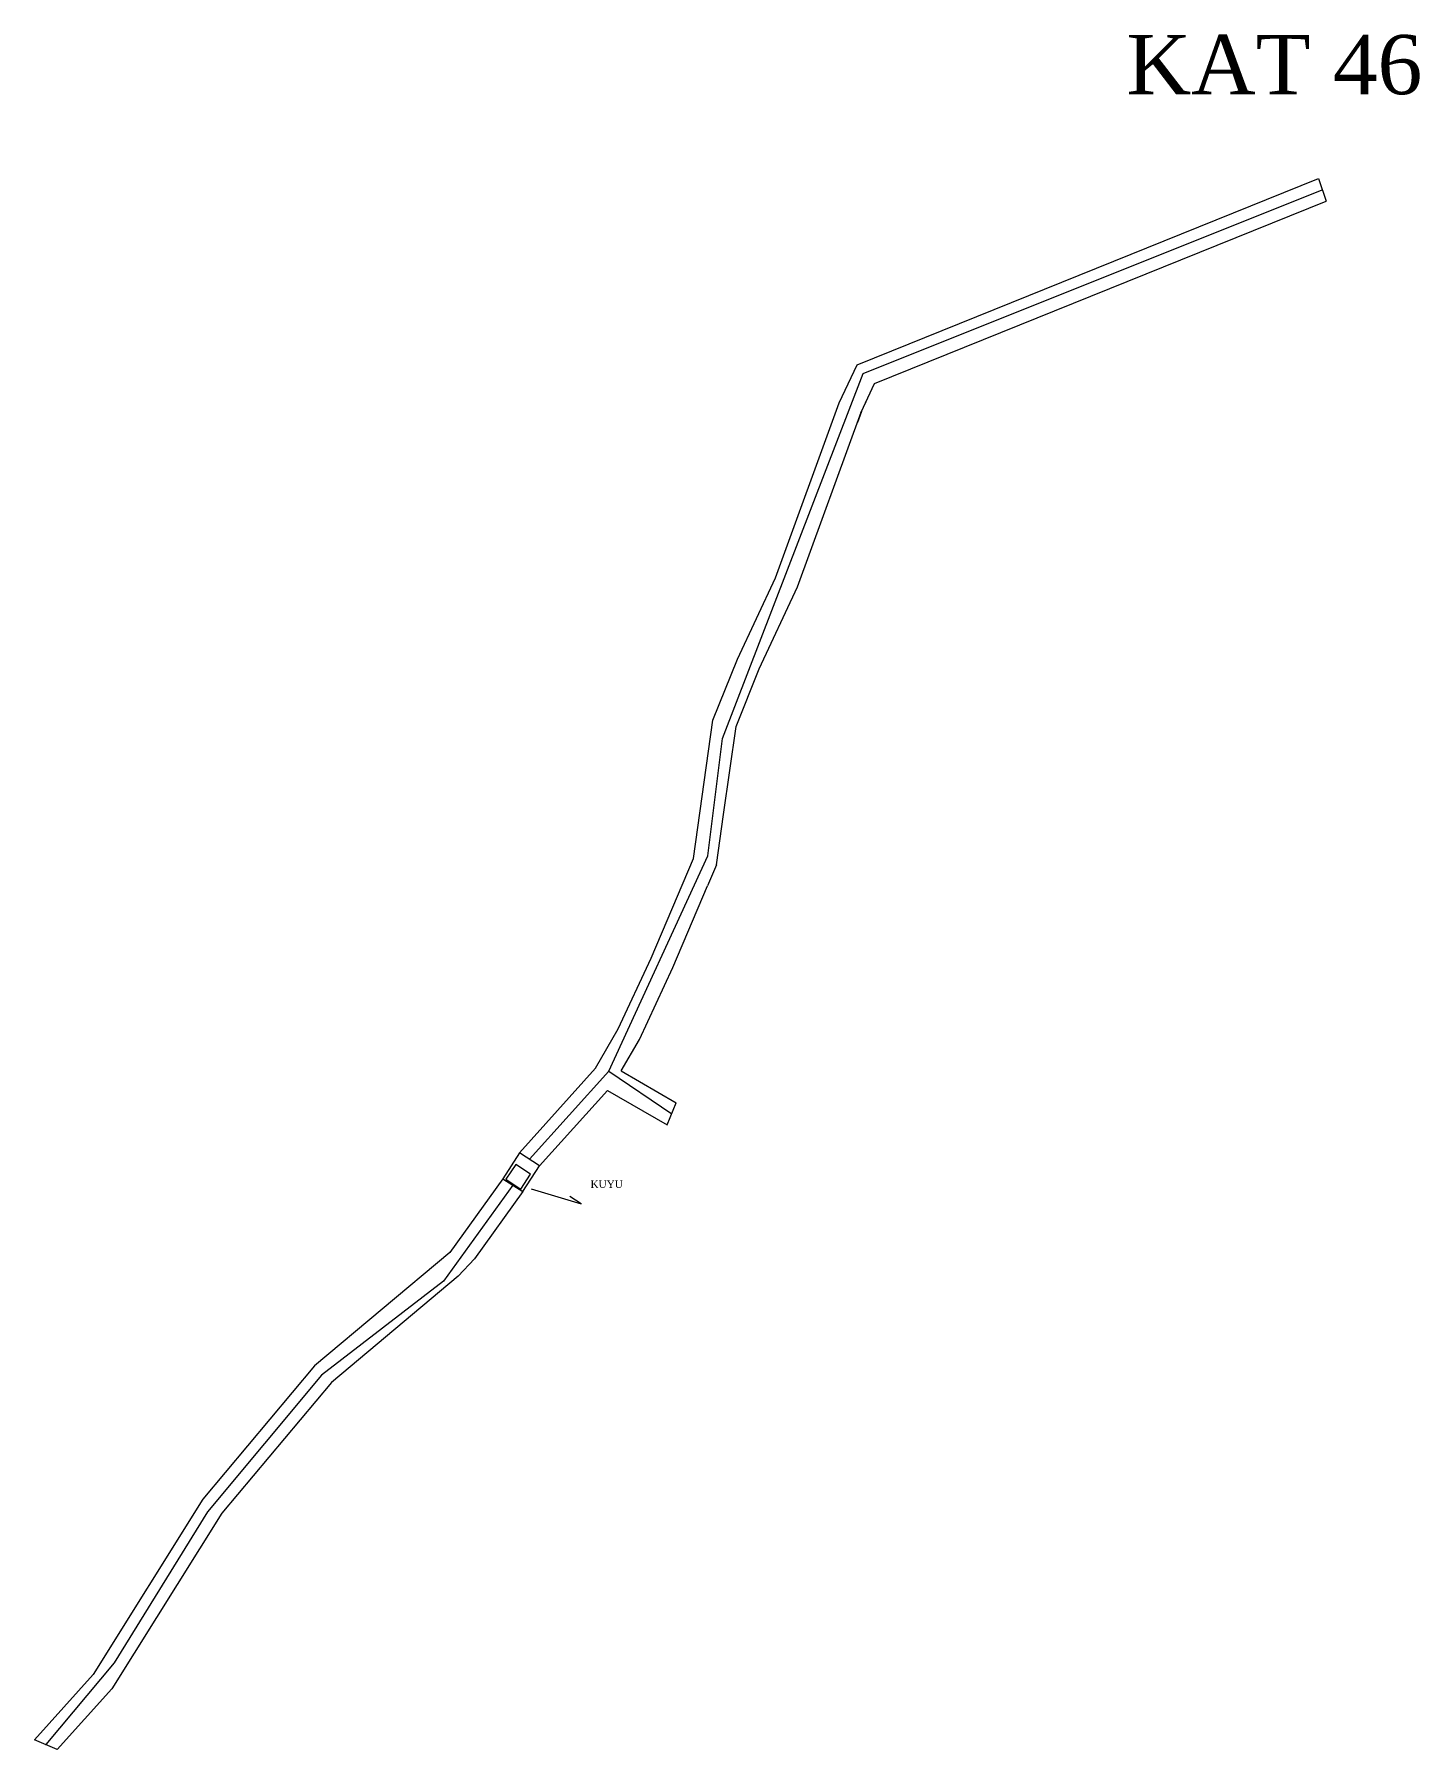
# Model space of a CAD drawing. Header units: millimetres. Extents: x 727629 to 727746, y 4225251 to 4225396.
import ezdxf

# ---------------------------------------------------------------- set-up
doc = ezdxf.new("R2010")
doc.units = ezdxf.units.MM
for name, color, linetype, lineweight in [('GEOFENCE', 3, 'Continuous', 0), ('INIT_COORD', 5, 'Continuous', 0), ('KAT46', 3, 'Continuous', 0), ('KUYU', 171, 'Continuous', 0)]:
    doc.layers.add(name, color=color, linetype=linetype, lineweight=lineweight)
doc.styles.get("Standard").update_dxf_attribs({"font": 'TIMES.TTF'})

msp = doc.modelspace()

# ---------------------------------------------------------------- linework, layer by layer
at = {"layer": 'GEOFENCE'}
for p, q in [((727699.39, 4225367.07, 1494), (727738.12, 4225382.59, 1494)), ((727687.51, 4225336.28, 1494), (727699.39, 4225367.07, 1494)), ((727686.26, 4225326.36, 1494), (727687.51, 4225336.28, 1494)), ((727677.91, 4225308.19, 1494), (727686.26, 4225326.36, 1494)), ((727671.22, 4225300.75, 1494), (727677.91, 4225308.19, 1494)), ((727677.91, 4225308.19, 1494), (727683.23, 4225304.59, 1494)), ((727669.81, 4225298.57, 1494), (727663.97, 4225290.45, 1494)), ((727663.97, 4225290.45, 1494), (727653.67, 4225282.52, 1494)), ((727653.67, 4225282.52, 1494), (727644.06, 4225271, 1494)), ((727644.06, 4225271, 1494), (727636.17, 4225258.24, 1494)), ((727636.17, 4225258.24, 1494), (727630.4, 4225251.34, 1494))]:
    msp.add_line(p, q, dxfattribs=at)
at = {"layer": 'INIT_COORD'}
msp.add_point((727630.4, 4225251.34, 1494), dxfattribs=at)
at = {"layer": 'KAT46', "lineweight": 0}
for p, q in [((727698.86, 4225367.81, 1494), (727737.8, 4225383.54, 1494)), ((727737.8, 4225383.54, 1494), (727738.45, 4225381.64, 1494)), ((727700.34, 4225366.25, 1494), (727738.45, 4225381.64, 1494)), ((727697.36, 4225364.6, 1494), (727698.86, 4225367.81, 1494)), ((727699.21, 4225363.83, 1494), (727700.34, 4225366.25, 1494)), ((727691.98, 4225349.83, 1494), (727697.36, 4225364.6, 1494)), ((727693.83, 4225349.06, 1494), (727699.21, 4225363.83, 1494)), ((727699.23, 4225363.88, 1494), (727698.89, 4225362.94, 1494)), ((727699.19, 4225363.8, 1494), (727699.62, 4225364.7, 1494)), ((727688.78, 4225342.96, 1494), (727691.98, 4225349.83, 1494)), ((727690.61, 4225342.16, 1494), (727693.83, 4225349.06, 1494)), ((727686.7, 4225337.81, 1494), (727688.78, 4225342.96, 1494)), ((727688.65, 4225337.29, 1494), (727690.61, 4225342.16, 1494)), ((727685.06, 4225326.14, 1494), (727686.7, 4225337.81, 1494)), ((727687.6, 4225329.85, 1494), (727688.65, 4225337.29, 1494)), ((727687, 4225325.6, 1494), (727687.6, 4225329.85, 1494)), ((727681.49, 4225317.74, 1494), (727685.06, 4225326.14, 1494)), ((727687, 4225325.6, 1494), (727686.25, 4225323.83, 1494)), ((727683.32, 4225316.93, 1494), (727686.25, 4225323.83, 1494)), ((727678.71, 4225311.77, 1494), (727681.49, 4225317.74, 1494)), ((727680.49, 4225310.85, 1494), (727683.32, 4225316.93, 1494)), ((727676.78, 4225308.43, 1494), (727678.71, 4225311.77, 1494)), ((727678.96, 4225308.21, 1494), (727680.49, 4225310.85, 1494)), ((727670.38, 4225301.3, 1494), (727676.78, 4225308.43, 1494)), ((727678.96, 4225308.21, 1494), (727683.61, 4225305.52, 1494)), ((727672.06, 4225300.21, 1494), (727677.8, 4225306.57, 1494)), ((727677.8, 4225306.57, 1494), (727682.84, 4225303.66, 1494)), ((727682.84, 4225303.66, 1494), (727683.61, 4225305.52, 1494)), ((727668.97, 4225299.11, 1494), (727664.49, 4225292.89, 1494)), ((727670.65, 4225298.03, 1494), (727666.57, 4225292.35, 1494)), ((727664.49, 4225292.89, 1494), (727653.09, 4225283.33, 1494)), ((727665.21, 4225290.88, 1494), (727666.57, 4225292.35, 1494)), ((727665.21, 4225290.88, 1494), (727654.51, 4225281.91, 1494)), ((727653.09, 4225283.33, 1494), (727643.65, 4225272.07, 1494)), ((727654.51, 4225281.91, 1494), (727645.27, 4225270.89, 1494)), ((727643.65, 4225272.07, 1494), (727634.39, 4225257.25, 1494)), ((727645.27, 4225270.89, 1494), (727635.99, 4225256.04, 1494)), ((727634.39, 4225257.25, 1494), (727629.44, 4225251.76, 1494)), ((727635.99, 4225256.04, 1494), (727631.37, 4225250.92, 1494)), ((727631.37, 4225250.92, 1494), (727629.44, 4225251.76, 1494))]:
    msp.add_line(p, q, dxfattribs=at)
at = {"layer": 'KUYU', "lineweight": 0}
for p, q in [((727671.35, 4225298.26, 1494), (727675.59, 4225296.99, 1494)), ((727675.59, 4225296.99, 1494), (727674.62, 4225297.61, 1494))]:
    msp.add_line(p, q, dxfattribs=at)
at = {"layer": 'KUYU', "lineweight": 0, "elevation": 1494}
for points in [[(727672.06, 4225300.21), (727670.38, 4225301.3), (727668.97, 4225299.11), (727670.65, 4225298.03), (727672.06, 4225300.21)], [(727670.06, 4225300.32), (727669.23, 4225299.07), (727670.49, 4225298.24), (727671.31, 4225299.49), (727670.06, 4225300.32)]]:
    msp.add_lwpolyline(points, close=True, dxfattribs=at)

# ---------------------------------------------------------------- texts
at = {"layer": 'KAT46', "lineweight": 0}
msp.add_text('KAT 46', height=5, dxfattribs=at).set_placement((727721.6, 4225390.66, 1494))
at = {"layer": 'KUYU', "lineweight": 0}
msp.add_text('KUYU', height=0.625, dxfattribs=at).set_placement((727676.37, 4225298.34, 1494))

doc.saveas('drawing.dxf')
